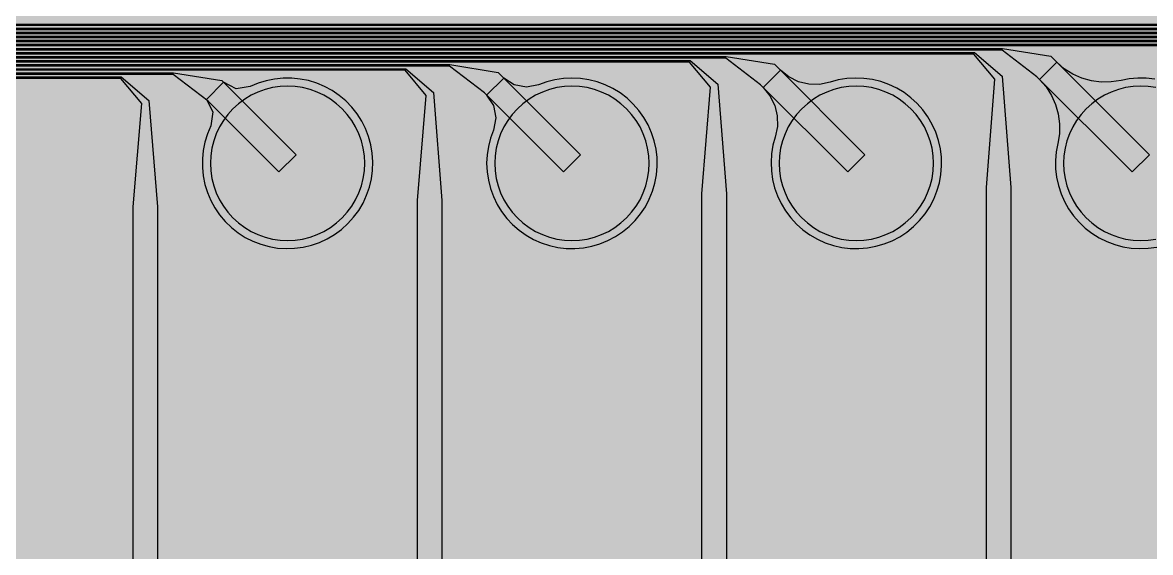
# Model space of a CAD drawing. Header units: metres. Extents: x -7240 to 10960, y -29667 to 1823.
# Drawn here: x -5403 to -4015, y -24632 to -23979 of the extents above; entities that cross this region are included whole.
import ezdxf

# ---------------------------------------------------------------- set-up
doc = ezdxf.new("R2010")
doc.units = ezdxf.units.M
for name, color, linetype in [('Metal1', 4, 'CONTINUOUS'), ('Polyimide', 7, 'CONTINUOUS'), ('Polyimide_Negative', 5, 'CONTINUOUS')]:
    doc.layers.add(name, color=color, linetype=linetype)

msp = doc.modelspace()

# ---------------------------------------------------------------- hatches: boundary and pattern name
at = {"layer": 'Polyimide'}
msp.add_hatch(color=7, dxfattribs=at).paths.add_polyline_path([(4088.5, -11806.9), (4098.7, -11851.2), (4115.6, -11893.5), (4138.6, -11932.7), (4167.4, -11968), (4201.1, -11998.5), (4239, -12023.6), (4280.3, -12042.7), (4349.2, -12073.7), (4413.2, -12113.8), (4471.3, -12162), (4522.3, -12217.7), (4565.4, -12279.7), (4599.7, -12346.9), (4624.7, -12418.2), (4639.9, -12492.2), (4645, -12567.5), (4639.9, -12642.8), (4624.7, -12716.8), (4599.7, -12788.1), (4565.4, -12855.3), (4522.3, -12917.3), (4471.3, -12973), (4413.2, -13021.2), (4349.2, -13061.3), (4280.3, -13092.3), (4239, -13111.4), (4201.1, -13136.5), (4167.4, -13167), (4138.6, -13202.3), (4115.6, -13241.5), (4098.7, -13283.8), (4088.5, -13328.1), (4085, -13373.5), (4085, -13567.5), (4099.4, -13861.6), (4142.6, -14152.8), (4214.2, -14438.4), (4313.4, -14715.5), (4439.2, -14981.7), (4590.6, -15234.2), (4766, -15470.7), (4963.7, -15688.8), (5181.8, -15886.5), (5418.3, -16061.9), (5670.8, -16213.3), (5936.9, -16339.1), (6214.1, -16438.3), (6499.7, -16509.9), (6790.9, -16553.1), (7085, -16567.5), (9960.4, -16567.5), (10038.8, -16571.4), (10116.4, -16582.9), (10192.6, -16601.9), (10266.5, -16628.4), (10337.5, -16662), (10404.8, -16702.3), (10467.9, -16749.1), (10526.1, -16801.8), (10578.8, -16860), (10625.6, -16923), (10665.9, -16990.4), (10699.5, -17061.4), (10725.9, -17135.3), (10745, -17211.4), (10756.5, -17289.1), (10760.4, -17367.5), (10760.4, -21957.3), (10721.6, -22012.9), (10686, -22070.6), (10653.6, -22130.1), (10624.5, -22191.4), (10598.9, -22254.2), (10576.8, -22318.2), (10558.3, -22383.5), (10543.4, -22449.6), (10532.2, -22516.5), (10524.7, -22583.8), (10521, -22651.5), (10521, -22719.3), (10524.7, -22787), (10532.2, -22854.4), (10543.4, -22921.2), (10558.3, -22987.4), (10576.8, -23052.6), (10598.9, -23116.7), (10624.5, -23179.5), (10653.6, -23240.7), (10686, -23300.3), (10721.6, -23357.9), (10760.4, -23413.5), (10760.4, -28667.5), (10756.5, -28745.9), (10745, -28823.6), (10725.9, -28899.7), (10699.5, -28973.6), (10665.9, -29044.6), (10625.6, -29112), (10578.8, -29175), (10526.1, -29233.2), (10467.9, -29285.9), (10404.8, -29332.7), (10337.5, -29373), (10266.5, -29406.6), (10192.6, -29433.1), (10116.4, -29452.1), (10038.8, -29463.6), (9960.4, -29467.5), (-6239.6, -29467.5), (-6318, -29463.6), (-6395.7, -29452.1), (-6471.9, -29433.1), (-6545.8, -29406.6), (-6616.7, -29373), (-6684.1, -29332.7), (-6747.1, -29285.9), (-6805.3, -29233.2), (-6858, -29175), (-6904.8, -29112), (-6945.2, -29044.6), (-6978.7, -28973.6), (-7005.2, -28899.7), (-7024.3, -28823.6), (-7035.8, -28745.9), (-7039.6, -28667.5), (-7039.6, -23426.3), (-6999.4, -23370.1), (-6962.3, -23311.6), (-6928.7, -23251.2), (-6898.5, -23189), (-6871.8, -23125.1), (-6848.8, -23059.9), (-6829.5, -22993.4), (-6814, -22926), (-6802.4, -22857.8), (-6794.6, -22789.1), (-6790.7, -22720), (-6790.7, -22650.8), (-6794.6, -22581.8), (-6802.4, -22513), (-6814, -22444.8), (-6829.5, -22377.4), (-6848.8, -22311), (-6871.8, -22245.7), (-6898.5, -22181.9), (-6928.7, -22119.7), (-6962.3, -22059.2), (-6999.4, -22000.8), (-7039.6, -21944.5), (-7039.6, -17367.5), (-7035.8, -17289.1), (-7024.3, -17211.4), (-7005.2, -17135.3), (-6978.7, -17061.4), (-6945.2, -16990.4), (-6904.8, -16923), (-6858, -16860), (-6805.3, -16801.8), (-6747.1, -16749.1), (-6684.1, -16702.3), (-6616.7, -16662), (-6545.8, -16628.4), (-6471.9, -16601.9), (-6395.7, -16582.9), (-6318, -16571.4), (-6239.6, -16567.5), (-3334, -16567.5), (-3039.9, -16553.1), (-2748.7, -16509.9), (-2463.1, -16438.3), (-2185.9, -16339.1), (-1919.8, -16213.3), (-1667.3, -16061.9), (-1430.8, -15886.5), (-1212.7, -15688.8), (-1015, -15470.7), (-839.6, -15234.2), (-688.2, -14981.7), (-562.4, -14715.5), (-463.2, -14438.4), (-391.6, -14152.8), (-348.4, -13861.6), (-334, -13567.5), (-334, -13373.5), (-337.5, -13328.1), (-347.7, -13283.8), (-364.6, -13241.5), (-387.6, -13202.3), (-416.4, -13167), (-450.1, -13136.5), (-488, -13111.4), (-529.3, -13092.3), (-529.3, -13092.3), (-598.2, -13061.3), (-662.2, -13021.2), (-720.3, -12973), (-771.3, -12917.3), (-814.4, -12855.3), (-848.7, -12788.1), (-873.7, -12716.8), (-888.9, -12642.8), (-894, -12567.5), (-888.9, -12492.2), (-873.7, -12418.2), (-848.7, -12346.9), (-814.4, -12279.7), (-771.3, -12217.7), (-720.3, -12162), (-662.2, -12113.8), (-598.2, -12073.7), (-529.3, -12042.7), (-488, -12023.6), (-450.1, -11998.5), (-416.4, -11968), (-387.6, -11932.7), (-364.6, -11893.5), (-347.7, -11851.2), (-337.5, -11806.9), (-334, -11761.5), (-334, -11074.3), (-337.5, -11028.9), (-347.7, -10984.6), (-364.6, -10942.4), (-387.6, -10903.1), (-416.4, -10867.8), (-450.1, -10837.3), (-488, -10812.2), (-529.3, -10793.2), (-529.3, -10793.2), (-598.2, -10762.1), (-662.2, -10722.1), (-720.3, -10673.8), (-771.3, -10618.1), (-814.4, -10556.1), (-848.7, -10488.9), (-873.7, -10417.6), (-888.9, -10343.7), (-894, -10268.3), (-888.9, -10193), (-873.7, -10119), (-848.7, -10047.8), (-814.4, -9980.5), (-771.3, -9918.5), (-720.3, -9862.9), (-662.2, -9814.6), (-598.2, -9774.6), (-529.3, -9743.5), (-488, -9724.5), (-450.1, -9699.4), (-416.4, -9668.8), (-387.6, -9633.5), (-364.6, -9594.3), (-347.7, -9552), (-337.5, -9507.7), (-334, -9462.4), (-334, -8775.1), (-337.5, -8729.8), (-347.7, -8685.5), (-364.6, -8643.2), (-387.6, -8604), (-416.4, -8568.7), (-450.1, -8538.1), (-488, -8513), (-529.3, -8494), (-529.3, -8494), (-598.2, -8462.9), (-662.2, -8422.9), (-720.3, -8374.6), (-771.3, -8319), (-814.4, -8257), (-848.7, -8189.7), (-873.7, -8118.5), (-888.9, -8044.5), (-894, -7969.2), (-888.9, -7893.8), (-873.7, -7819.9), (-848.7, -7748.6), (-814.4, -7681.4), (-771.3, -7619.4), (-720.3, -7563.7), (-662.2, -7515.4), (-598.2, -7475.4), (-529.3, -7444.3), (-529.3, -7444.3), (-488, -7425.3), (-450.1, -7400.2), (-416.4, -7369.7), (-387.6, -7334.4), (-364.6, -7295.1), (-347.7, -7252.9), (-337.5, -7208.6), (-334, -7163.2), (-334, -6476), (-337.5, -6430.6), (-347.7, -6386.3), (-364.6, -6344), (-387.6, -6304.8), (-416.4, -6269.5), (-450.1, -6239), (-488, -6213.9), (-529.3, -6194.8), (-529.3, -6194.8), (-598.2, -6163.8), (-662.2, -6123.7), (-720.3, -6075.5), (-771.3, -6019.8), (-814.4, -5957.8), (-848.7, -5890.6), (-873.7, -5819.3), (-888.9, -5745.3), (-894, -5670), (-888.9, -5594.7), (-873.7, -5520.7), (-848.7, -5449.4), (-814.4, -5382.2), (-771.3, -5320.2), (-720.3, -5264.5), (-662.2, -5216.3), (-598.2, -5176.2), (-529.3, -5145.2), (-529.3, -5145.2), (-488, -5126.1), (-450.1, -5101), (-416.4, -5070.5), (-387.6, -5035.2), (-364.6, -4996), (-347.7, -4953.7), (-337.5, -4909.4), (-334, -4864), (-334, 380), (-334, 1522.5), (-289, 1522.5), (-288.8, 1515.6), (-288.1, 1508.8), (-287, 1502), (-285.4, 1495.3), (-283.4, 1488.7), (-281, 1482.3), (-278.2, 1476.1), (-274.9, 1470), (-271.3, 1464.2), (-267.3, 1458.6), (-262.9, 1453.3), (-258.2, 1448.3), (-253.2, 1443.6), (-247.9, 1439.2), (-242.3, 1435.2), (-236.5, 1431.6), (-230.4, 1428.3), (-224.2, 1425.5), (-217.8, 1423.1), (-211.2, 1421.1), (-204.5, 1419.5), (-197.7, 1418.4), (-190.9, 1417.7), (-184, 1417.5), (-177.1, 1417.7), (-170.3, 1418.4), (-163.5, 1419.5), (-156.8, 1421.1), (-150.2, 1423.1), (-143.8, 1425.5), (-137.6, 1428.3), (-131.5, 1431.6), (-125.7, 1435.2), (-120.1, 1439.2), (-114.8, 1443.6), (-109.8, 1448.3), (-105.1, 1453.3), (-100.7, 1458.6), (-96.7, 1464.2), (-93.1, 1470), (-89.8, 1476.1), (-87, 1482.3), (-84.6, 1488.7), (-82.6, 1495.3), (-81, 1502), (-79.9, 1508.8), (-79.2, 1515.6), (-79, 1522.5), (1786, 1522.5), (3835, 1522.5), (3835.2, 1529), (3835.9, 1535.6), (3836.9, 1542), (3838.4, 1548.4), (3840.3, 1554.6), (3842.6, 1560.8), (3845.3, 1566.7), (3848.4, 1572.5), (3851.9, 1578.1), (3855.7, 1583.4), (3859.8, 1588.4), (3864.3, 1593.2), (3869.1, 1597.7), (3874.1, 1601.8), (3879.4, 1605.6), (3885, 1609.1), (3890.8, 1612.2), (3896.7, 1614.9), (3902.9, 1617.2), (3909.1, 1619.1), (3915.5, 1620.6), (3921.9, 1621.6), (3928.5, 1622.3), (3935, 1622.5), (3941.5, 1622.3), (3948.1, 1621.6), (3954.5, 1620.6), (3960.9, 1619.1), (3967.1, 1617.2), (3973.3, 1614.9), (3979.2, 1612.2), (3985, 1609.1), (3990.6, 1605.6), (3995.9, 1601.8), (4000.9, 1597.7), (4005.7, 1593.2), (4010.2, 1588.4), (4014.3, 1583.4), (4018.1, 1578.1), (4021.6, 1572.5), (4024.7, 1566.7), (4027.4, 1560.8), (4029.7, 1554.6), (4031.6, 1548.4), (4033.1, 1542), (4034.1, 1535.6), (4034.8, 1529), (4035, 1522.5), (4085, 1522.5), (4085, 380), (4085, 330), (4085, -4864), (4088.5, -4909.4), (4098.7, -4953.7), (4115.6, -4996), (4138.6, -5035.2), (4167.4, -5070.5), (4201.1, -5101), (4239, -5126.1), (4280.3, -5145.2), (4280.3, -5145.2), (4349.2, -5176.2), (4413.2, -5216.3), (4471.3, -5264.5), (4522.3, -5320.2), (4565.4, -5382.2), (4599.7, -5449.4), (4624.7, -5520.7), (4639.9, -5594.7), (4645, -5670), (4639.9, -5745.3), (4624.7, -5819.3), (4599.7, -5890.6), (4565.4, -5957.8), (4522.3, -6019.8), (4471.3, -6075.5), (4413.2, -6123.7), (4349.2, -6163.8), (4280.3, -6194.8), (4239, -6213.9), (4201.1, -6239), (4167.4, -6269.5), (4138.6, -6304.8), (4115.6, -6344), (4098.7, -6386.3), (4088.5, -6430.6), (4085, -6476), (4085, -11761.5), (4088.5, -11806.9)])

# ---------------------------------------------------------------- linework, layer by layer
at = {"layer": 'Metal1'}
for points in [[(1288.9, -18191.7), (1288.9, -25127.9), (1258.3, -25158.5), (-5787.5, -25158.5), (-5818.1, -25127.9), (-5818.1, -24011.6), (-5787.5, -23981), (-3177.4, -23981), (-3121.3, -23995.6), (-3086.5, -24021.9), (-2966.5, -24141.9), (-2987.7, -24163.1), (-3107.7, -24043.1), (-3131.5, -24010.9), (-3177.8, -23983), (-5786.7, -23983), (-5816.1, -24012.4), (-5816.1, -25127.1), (-5786.7, -25156.5), (1257.5, -25156.5), (1286.9, -25127.1), (1286.9, -18191.7)], [(1283.9, -18191.7), (1283.9, -25122.9), (1253.3, -25153.5), (-5782.5, -25153.5), (-5813.1, -25122.9), (-5813.1, -24016.6), (-5782.5, -23986), (-3181.7, -23986), (-3147.9, -24015.2), (-3137.1, -24158.2), (-3137.1, -24892.5), (-3167.1, -24892.5), (-3167.1, -24158.2), (-3156.4, -24018.8), (-3182.5, -23988), (-5781.7, -23988), (-5811.1, -24017.4), (-5811.1, -25122.1), (-5781.7, -25151.5), (1252.5, -25151.5), (1281.9, -25122.1), (1281.9, -18191.7)], [(1278.9, -18191.7), (1278.9, -25117.9), (1248.3, -25148.5), (-5777.5, -25148.5), (-5808.1, -25117.9), (-5808.1, -24021.6), (-5777.5, -23991), (-3517.4, -23991), (-3460.5, -24004.4), (-3436.5, -24021.9), (-3316.5, -24141.9), (-3337.7, -24163.1), (-3457.7, -24043.1), (-3472.3, -24022), (-3517.8, -23993), (-5776.7, -23993), (-5806.1, -24022.4), (-5806.1, -25117.1), (-5776.7, -25146.5), (1247.5, -25146.5), (1276.9, -25117.1), (1276.9, -18191.7)], [(1273.9, -18191.7), (1273.9, -25112.9), (1243.3, -25143.5), (-5772.5, -25143.5), (-5803.1, -25112.9), (-5803.1, -24026.6), (-5772.5, -23996), (-3531.7, -23996), (-3497.9, -24025.2), (-3487.1, -24166.2), (-3487.1, -24892.5), (-3517.1, -24892.5), (-3517.1, -24166.2), (-3506.4, -24028.8), (-3532.5, -23998), (-5771.7, -23998), (-5801.1, -24027.4), (-5801.1, -25112.1), (-5771.7, -25141.5), (1242.5, -25141.5), (1271.9, -25112.1), (1271.9, -18191.7)], [(1268.9, -18191.7), (1268.9, -25107.9), (1238.3, -25138.5), (-5767.5, -25138.5), (-5798.1, -25107.9), (-5798.1, -24031.6), (-5767.5, -24001), (-3857.4, -24001), (-3799.4, -24012.8), (-3786.5, -24021.9), (-3666.5, -24141.9), (-3687.7, -24163.1), (-3807.7, -24043.1), (-3813.4, -24033.7), (-3857.8, -24003), (-5766.7, -24003), (-5796.1, -24032.4), (-5796.1, -25107.1), (-5766.7, -25136.5), (1237.5, -25136.5), (1266.9, -25107.1), (1266.9, -18191.7)], [(1263.9, -18191.7), (1263.9, -25102.9), (1233.3, -25133.5), (-5762.5, -25133.5), (-5793.1, -25102.9), (-5793.1, -24036.6), (-5762.5, -24006), (-3881.7, -24006), (-3847.8, -24035.2), (-3837.1, -24174.2), (-3837.1, -24892.5), (-3867.1, -24892.5), (-3867.1, -24174.2), (-3856.4, -24038.8), (-3882.5, -24008), (-5761.7, -24008), (-5791.1, -24037.4), (-5791.1, -25102.1), (-5761.7, -25131.5), (1232.5, -25131.5), (1261.9, -25102.1), (1261.9, -18191.7)], [(1258.9, -18191.7), (1258.9, -25097.9), (1228.3, -25128.5), (-5757.5, -25128.5), (-5788.1, -25097.9), (-5788.1, -24041.6), (-5757.5, -24011), (-4197.4, -24011), (-4137.9, -24020.5), (-4016.5, -24141.9), (-4037.7, -24163.1), (-4154.9, -24045.9), (-4197.8, -24013), (-5756.7, -24013), (-5786.1, -24042.4), (-5786.1, -25097.1), (-5756.7, -25126.5), (1227.5, -25126.5), (1256.9, -25097.1), (1256.9, -18191.7)], [(1253.9, -18191.7), (1253.9, -25092.9), (1223.3, -25123.5), (-5752.5, -25123.5), (-5783.1, -25092.9), (-5783.1, -24046.6), (-5752.5, -24016), (-4231.7, -24016), (-4197.8, -24045.2), (-4187.1, -24182.2), (-4187.1, -24892.5), (-4217.1, -24892.5), (-4217.1, -24182.2), (-4206.5, -24048.8), (-4232.5, -24018), (-5751.7, -24018), (-5781.1, -24047.4), (-5781.1, -25092.1), (-5751.7, -25121.5), (1222.5, -25121.5), (1251.9, -25092.1), (1251.9, -18191.7)], [(1248.9, -18191.7), (1248.9, -25087.9), (1218.3, -25118.5), (-5747.5, -25118.5), (-5778.1, -25087.9), (-5778.1, -24051.6), (-5747.5, -24021), (-4537.4, -24021), (-4477.9, -24030.5), (-4366.5, -24141.9), (-4387.7, -24163.1), (-4494.9, -24055.9), (-4537.8, -24023), (-5746.7, -24023), (-5776.1, -24052.4), (-5776.1, -25087.1), (-5746.7, -25116.5), (1217.5, -25116.5), (1246.9, -25087.1), (1246.9, -18191.7)], [(1243.9, -18191.7), (1243.9, -25082.9), (1213.3, -25113.5), (-5742.5, -25113.5), (-5773.1, -25082.9), (-5773.1, -24056.6), (-5742.5, -24026), (-4581.7, -24026), (-4547.7, -24055.2), (-4537.1, -24190.2), (-4537.1, -24892.5), (-4567.1, -24892.5), (-4567.1, -24190.2), (-4556.5, -24058.8), (-4582.5, -24028), (-5741.7, -24028), (-5771.1, -24057.4), (-5771.1, -25082.1), (-5741.7, -25111.5), (1212.5, -25111.5), (1241.9, -25082.1), (1241.9, -18191.7)], [(1238.9, -18191.7), (1238.9, -25077.9), (1208.3, -25108.5), (-5737.5, -25108.5), (-5768.1, -25077.9), (-5768.1, -24061.6), (-5737.5, -24031), (-4877.4, -24031), (-4817.9, -24040.5), (-4716.5, -24141.9), (-4737.7, -24163.1), (-4834.9, -24065.9), (-4877.8, -24033), (-5736.7, -24033), (-5766.1, -24062.4), (-5766.1, -25077.1), (-5736.7, -25106.5), (1207.5, -25106.5), (1236.9, -25077.1), (1236.9, -18191.7)], [(1233.9, -18191.7), (1233.9, -25072.9), (1203.3, -25103.5), (-5732.5, -25103.5), (-5763.1, -25072.9), (-5763.1, -24066.6), (-5732.5, -24036), (-4931.7, -24036), (-4897.7, -24065.2), (-4887.1, -24198.2), (-4887.1, -24892.5), (-4917.1, -24892.5), (-4917.1, -24198.2), (-4906.5, -24068.8), (-4932.5, -24038), (-5731.7, -24038), (-5761.1, -24067.4), (-5761.1, -25072.1), (-5731.7, -25101.5), (1202.5, -25101.5), (1231.9, -25072.1), (1231.9, -18191.7)], [(1228.9, -18191.7), (1228.9, -25067.9), (1198.3, -25098.5), (-5727.5, -25098.5), (-5758.1, -25067.9), (-5758.1, -24071.6), (-5727.5, -24041), (-5217.4, -24041), (-5157.9, -24050.5), (-5066.5, -24141.9), (-5087.7, -24163.1), (-5174.9, -24075.9), (-5217.8, -24043), (-5726.7, -24043), (-5756.1, -24072.4), (-5756.1, -25067.1), (-5726.7, -25096.5), (1197.5, -25096.5), (1226.9, -25067.1), (1226.9, -18191.7)], [(1223.9, -18191.7), (1223.9, -25062.9), (1193.3, -25093.5), (-5722.5, -25093.5), (-5753.1, -25062.9), (-5753.1, -24076.6), (-5722.5, -24046), (-5281.7, -24046), (-5247.7, -24075.2), (-5237.1, -24206.2), (-5237.1, -24892.5), (-5267.1, -24892.5), (-5267.1, -24206.2), (-5256.6, -24078.8), (-5282.5, -24048), (-5721.7, -24048), (-5751.1, -24077.4), (-5751.1, -25062.1), (-5721.7, -25091.5), (1192.5, -25091.5), (1221.9, -25062.1), (1221.9, -18191.7)], [(-4009.9, -24048.9), (-4020.3, -24047.7), (-4030.7, -24047.6), (-4041.2, -24048.4), (-4051.4, -24050.4), (-4063.5, -24052.3), (-4075.8, -24052.5), (-4087.9, -24050.9), (-4099.7, -24047.6), (-4110.8, -24042.6), (-4121.2, -24036), (-4130.4, -24028), (-4151.6, -24049.2), (-4151.6, -24049.2), (-4143.6, -24058.5), (-4137.1, -24068.8), (-4132, -24080), (-4128.7, -24091.7), (-4127.1, -24103.9), (-4127.3, -24116.1), (-4129.3, -24128.2), (-4131.2, -24138.5), (-4132.1, -24148.9), (-4131.9, -24159.3), (-4130.7, -24169.7), (-4128.5, -24179.9), (-4125.2, -24189.9), (-4121, -24199.5), (-4115.9, -24208.6), (-4109.9, -24217.1), (-4103.1, -24225), (-4095.5, -24232.2), (-4087.2, -24238.6), (-4078.3, -24244.2), (-4069, -24248.8), (-4059.2, -24252.5), (-4049.1, -24255.2), (-4038.8, -24256.9), (-4028.3, -24257.5), (-4017.9, -24257.1), (-4007.5, -24255.7)]]:
    msp.add_lwpolyline(points, dxfattribs=at)
for points in [[(-4491.6, -24059.2), (-4483.4, -24069.5), (-4477.6, -24081.3), (-4474.5, -24094.1), (-4474.3, -24107.2), (-4477, -24120.1), (-4479.8, -24130.3), (-4481.5, -24140.7), (-4482.1, -24151.3), (-4481.7, -24161.9), (-4480.2, -24172.3), (-4477.7, -24182.6), (-4474.2, -24192.6), (-4469.7, -24202.1), (-4464.2, -24211.2), (-4457.9, -24219.6), (-4450.7, -24227.4), (-4442.8, -24234.4), (-4434.2, -24240.6), (-4425.1, -24245.9), (-4415.4, -24250.3), (-4405.4, -24253.6), (-4395.1, -24256), (-4384.6, -24257.2), (-4374, -24257.5), (-4363.5, -24256.6), (-4353.1, -24254.7), (-4342.9, -24251.8), (-4333.1, -24247.8), (-4323.7, -24242.9), (-4314.9, -24237.1), (-4306.7, -24230.4), (-4299.2, -24222.9), (-4292.5, -24214.7), (-4286.7, -24205.9), (-4281.8, -24196.5), (-4277.9, -24186.7), (-4274.9, -24176.6), (-4273, -24166.2), (-4272.2, -24155.6), (-4272.4, -24145), (-4273.7, -24134.6), (-4276, -24124.2), (-4279.4, -24114.2), (-4283.7, -24104.6), (-4289, -24095.4), (-4295.2, -24086.8), (-4302.2, -24078.9), (-4310, -24071.8), (-4318.4, -24065.4), (-4327.5, -24060), (-4337.1, -24055.4), (-4347, -24051.9), (-4357.3, -24049.4), (-4367.8, -24047.9), (-4378.3, -24047.5), (-4388.9, -24048.2), (-4399.3, -24049.9), (-4409.5, -24052.6), (-4422.4, -24055.3), (-4435.6, -24055.1), (-4448.3, -24052), (-4460.1, -24046.2), (-4470.4, -24038), (-4491.6, -24059.2)], [(-5177, -24073.8), (-5169, -24089.3), (-5171.5, -24106.5), (-5175.7, -24116.2), (-5178.8, -24126.3), (-5180.9, -24136.6), (-5182, -24147.1), (-5182, -24157.6), (-5181, -24168.1), (-5178.9, -24178.4), (-5175.8, -24188.5), (-5171.7, -24198.2), (-5166.6, -24207.4), (-5160.7, -24216.1), (-5153.9, -24224.1), (-5146.3, -24231.5), (-5138.1, -24238), (-5129.2, -24243.7), (-5119.8, -24248.4), (-5110, -24252.2), (-5099.8, -24255), (-5089.4, -24256.8), (-5078.9, -24257.5), (-5068.4, -24257.1), (-5058, -24255.7), (-5047.7, -24253.3), (-5037.8, -24249.9), (-5028.2, -24245.4), (-5019.2, -24240.1), (-5010.7, -24233.8), (-5002.9, -24226.7), (-4995.8, -24218.9), (-4989.6, -24210.5), (-4984.2, -24201.4), (-4979.8, -24191.8), (-4976.3, -24181.9), (-4973.9, -24171.7), (-4972.5, -24161.2), (-4972.1, -24150.7), (-4972.8, -24140.2), (-4974.6, -24129.8), (-4977.4, -24119.6), (-4981.2, -24109.8), (-4985.9, -24100.4), (-4991.6, -24091.6), (-4998.2, -24083.3), (-5005.5, -24075.7), (-5013.5, -24068.9), (-5022.2, -24063), (-5031.5, -24057.9), (-5041.2, -24053.9), (-5051.2, -24050.7), (-5061.5, -24048.7), (-5072, -24047.6), (-5082.6, -24047.6), (-5093, -24048.7), (-5103.3, -24050.8), (-5113.4, -24054), (-5123.1, -24058.1), (-5140.3, -24060.6), (-5155.8, -24052.6), (-5177, -24073.8)], [(-4832.1, -24068.7), (-4823.6, -24081.5), (-4820.7, -24096.5), (-4823.8, -24111.5), (-4827.4, -24121.4), (-4830, -24131.6), (-4831.6, -24142), (-4832.1, -24152.5), (-4831.6, -24163), (-4830, -24173.4), (-4827.4, -24183.6), (-4823.8, -24193.5), (-4819.2, -24203), (-4813.7, -24211.9), (-4807.3, -24220.3), (-4800.1, -24228), (-4792.2, -24234.9), (-4783.6, -24241), (-4774.5, -24246.2), (-4764.9, -24250.5), (-4754.9, -24253.8), (-4744.6, -24256), (-4734.1, -24257.3), (-4723.6, -24257.4), (-4713.1, -24256.6), (-4702.8, -24254.6), (-4692.7, -24251.7), (-4682.9, -24247.7), (-4673.6, -24242.8), (-4664.8, -24237), (-4656.7, -24230.4), (-4649.3, -24222.9), (-4642.6, -24214.8), (-4636.8, -24206), (-4631.9, -24196.7), (-4627.9, -24186.9), (-4625, -24176.8), (-4623.1, -24166.5), (-4622.2, -24156), (-4622.4, -24145.5), (-4623.6, -24135), (-4625.9, -24124.8), (-4629.1, -24114.8), (-4633.4, -24105.1), (-4638.6, -24096), (-4644.7, -24087.4), (-4651.6, -24079.5), (-4659.3, -24072.3), (-4667.7, -24065.9), (-4676.7, -24060.4), (-4686.1, -24055.8), (-4696, -24052.2), (-4706.2, -24049.6), (-4716.6, -24048), (-4727.1, -24047.5), (-4737.6, -24048), (-4748, -24049.6), (-4758.2, -24052.2), (-4768.1, -24055.8), (-4783.1, -24058.9), (-4798.2, -24056), (-4810.9, -24047.5), (-4832.1, -24068.7)]]:
    msp.add_lwpolyline(points, close=True, dxfattribs=at)
at = {"layer": 'Polyimide_Negative'}
for points in [[(-4982.1, -24152.5), (-4982.6, -24143.2), (-4984, -24134), (-4986.2, -24124.9), (-4989.4, -24116.1), (-4993.3, -24107.7), (-4998.1, -24099.7), (-5003.7, -24092.2), (-5009.9, -24085.3), (-5016.9, -24079.1), (-5024.3, -24073.5), (-5032.3, -24068.7), (-5040.8, -24064.7), (-5049.5, -24061.6), (-5058.6, -24059.3), (-5067.8, -24058), (-5077.1, -24057.5), (-5086.4, -24058), (-5095.7, -24059.3), (-5104.7, -24061.6), (-5113.5, -24064.7), (-5121.9, -24068.7), (-5129.9, -24073.5), (-5137.4, -24079.1), (-5144.3, -24085.3), (-5150.6, -24092.2), (-5156.1, -24099.7), (-5160.9, -24107.7), (-5164.9, -24116.1), (-5168, -24124.9), (-5170.3, -24134), (-5171.7, -24143.2), (-5172.1, -24152.5), (-5171.7, -24161.8), (-5170.3, -24171), (-5168, -24180.1), (-5164.9, -24188.9), (-5160.9, -24197.3), (-5156.1, -24205.3), (-5150.6, -24212.8), (-5144.3, -24219.7), (-5137.4, -24225.9), (-5129.9, -24231.5), (-5121.9, -24236.3), (-5113.5, -24240.3), (-5104.7, -24243.4), (-5095.7, -24245.7), (-5086.4, -24247), (-5077.1, -24247.5), (-5067.8, -24247), (-5058.6, -24245.7), (-5049.5, -24243.4), (-5040.8, -24240.3), (-5032.3, -24236.3), (-5024.3, -24231.5), (-5016.9, -24225.9), (-5009.9, -24219.7), (-5003.7, -24212.8), (-4998.1, -24205.3), (-4993.3, -24197.3), (-4989.4, -24188.9), (-4986.2, -24180.1), (-4984, -24171), (-4982.6, -24161.8), (-4982.1, -24152.5)], [(-4632.1, -24152.5), (-4632.6, -24143.2), (-4634, -24134), (-4636.2, -24124.9), (-4639.4, -24116.1), (-4643.3, -24107.7), (-4648.1, -24099.7), (-4653.7, -24092.2), (-4659.9, -24085.3), (-4666.9, -24079.1), (-4674.3, -24073.5), (-4682.3, -24068.7), (-4690.8, -24064.7), (-4699.5, -24061.6), (-4708.6, -24059.3), (-4717.8, -24058), (-4727.1, -24057.5), (-4736.4, -24058), (-4745.7, -24059.3), (-4754.7, -24061.6), (-4763.5, -24064.7), (-4771.9, -24068.7), (-4779.9, -24073.5), (-4787.4, -24079.1), (-4794.3, -24085.3), (-4800.6, -24092.2), (-4806.1, -24099.7), (-4810.9, -24107.7), (-4814.9, -24116.1), (-4818, -24124.9), (-4820.3, -24134), (-4821.7, -24143.2), (-4822.1, -24152.5), (-4821.7, -24161.8), (-4820.3, -24171), (-4818, -24180.1), (-4814.9, -24188.9), (-4810.9, -24197.3), (-4806.1, -24205.3), (-4800.6, -24212.8), (-4794.3, -24219.7), (-4787.4, -24225.9), (-4779.9, -24231.5), (-4771.9, -24236.3), (-4763.5, -24240.3), (-4754.7, -24243.4), (-4745.7, -24245.7), (-4736.4, -24247), (-4727.1, -24247.5), (-4717.8, -24247), (-4708.6, -24245.7), (-4699.5, -24243.4), (-4690.8, -24240.3), (-4682.3, -24236.3), (-4674.3, -24231.5), (-4666.9, -24225.9), (-4659.9, -24219.7), (-4653.7, -24212.8), (-4648.1, -24205.3), (-4643.3, -24197.3), (-4639.4, -24188.9), (-4636.2, -24180.1), (-4634, -24171), (-4632.6, -24161.8), (-4632.1, -24152.5)], [(-4282.1, -24152.5), (-4282.6, -24143.2), (-4284, -24134), (-4286.2, -24124.9), (-4289.4, -24116.1), (-4293.3, -24107.7), (-4298.1, -24099.7), (-4303.7, -24092.2), (-4309.9, -24085.3), (-4316.9, -24079.1), (-4324.3, -24073.5), (-4332.3, -24068.7), (-4340.8, -24064.7), (-4349.5, -24061.6), (-4358.6, -24059.3), (-4367.8, -24058), (-4377.1, -24057.5), (-4386.4, -24058), (-4395.7, -24059.3), (-4404.7, -24061.6), (-4413.5, -24064.7), (-4421.9, -24068.7), (-4429.9, -24073.5), (-4437.4, -24079.1), (-4444.3, -24085.3), (-4450.6, -24092.2), (-4456.1, -24099.7), (-4460.9, -24107.7), (-4464.9, -24116.1), (-4468, -24124.9), (-4470.3, -24134), (-4471.7, -24143.2), (-4472.1, -24152.5), (-4471.7, -24161.8), (-4470.3, -24171), (-4468, -24180.1), (-4464.9, -24188.9), (-4460.9, -24197.3), (-4456.1, -24205.3), (-4450.6, -24212.8), (-4444.3, -24219.7), (-4437.4, -24225.9), (-4429.9, -24231.5), (-4421.9, -24236.3), (-4413.5, -24240.3), (-4404.7, -24243.4), (-4395.7, -24245.7), (-4386.4, -24247), (-4377.1, -24247.5), (-4367.8, -24247), (-4358.6, -24245.7), (-4349.5, -24243.4), (-4340.8, -24240.3), (-4332.3, -24236.3), (-4324.3, -24231.5), (-4316.9, -24225.9), (-4309.9, -24219.7), (-4303.7, -24212.8), (-4298.1, -24205.3), (-4293.3, -24197.3), (-4289.4, -24188.9), (-4286.2, -24180.1), (-4284, -24171), (-4282.6, -24161.8), (-4282.1, -24152.5)]]:
    msp.add_lwpolyline(points, close=True, dxfattribs=at)
msp.add_lwpolyline([(-4008.6, -24059.3), (-4017.8, -24058), (-4027.1, -24057.5), (-4036.4, -24058), (-4045.7, -24059.3), (-4054.7, -24061.6), (-4063.5, -24064.7), (-4071.9, -24068.7), (-4079.9, -24073.5), (-4087.4, -24079.1), (-4094.3, -24085.3), (-4100.6, -24092.2), (-4106.1, -24099.7), (-4110.9, -24107.7), (-4114.9, -24116.1), (-4118, -24124.9), (-4120.3, -24134), (-4121.7, -24143.2), (-4122.1, -24152.5), (-4121.7, -24161.8), (-4120.3, -24171), (-4118, -24180.1), (-4114.9, -24188.9), (-4110.9, -24197.3), (-4106.1, -24205.3), (-4100.6, -24212.8), (-4094.3, -24219.7), (-4087.4, -24225.9), (-4079.9, -24231.5), (-4071.9, -24236.3), (-4063.5, -24240.3), (-4054.7, -24243.4), (-4045.7, -24245.7), (-4036.4, -24247), (-4027.1, -24247.5), (-4017.8, -24247), (-4008.6, -24245.7)], dxfattribs=at)

doc.saveas('drawing.dxf')
